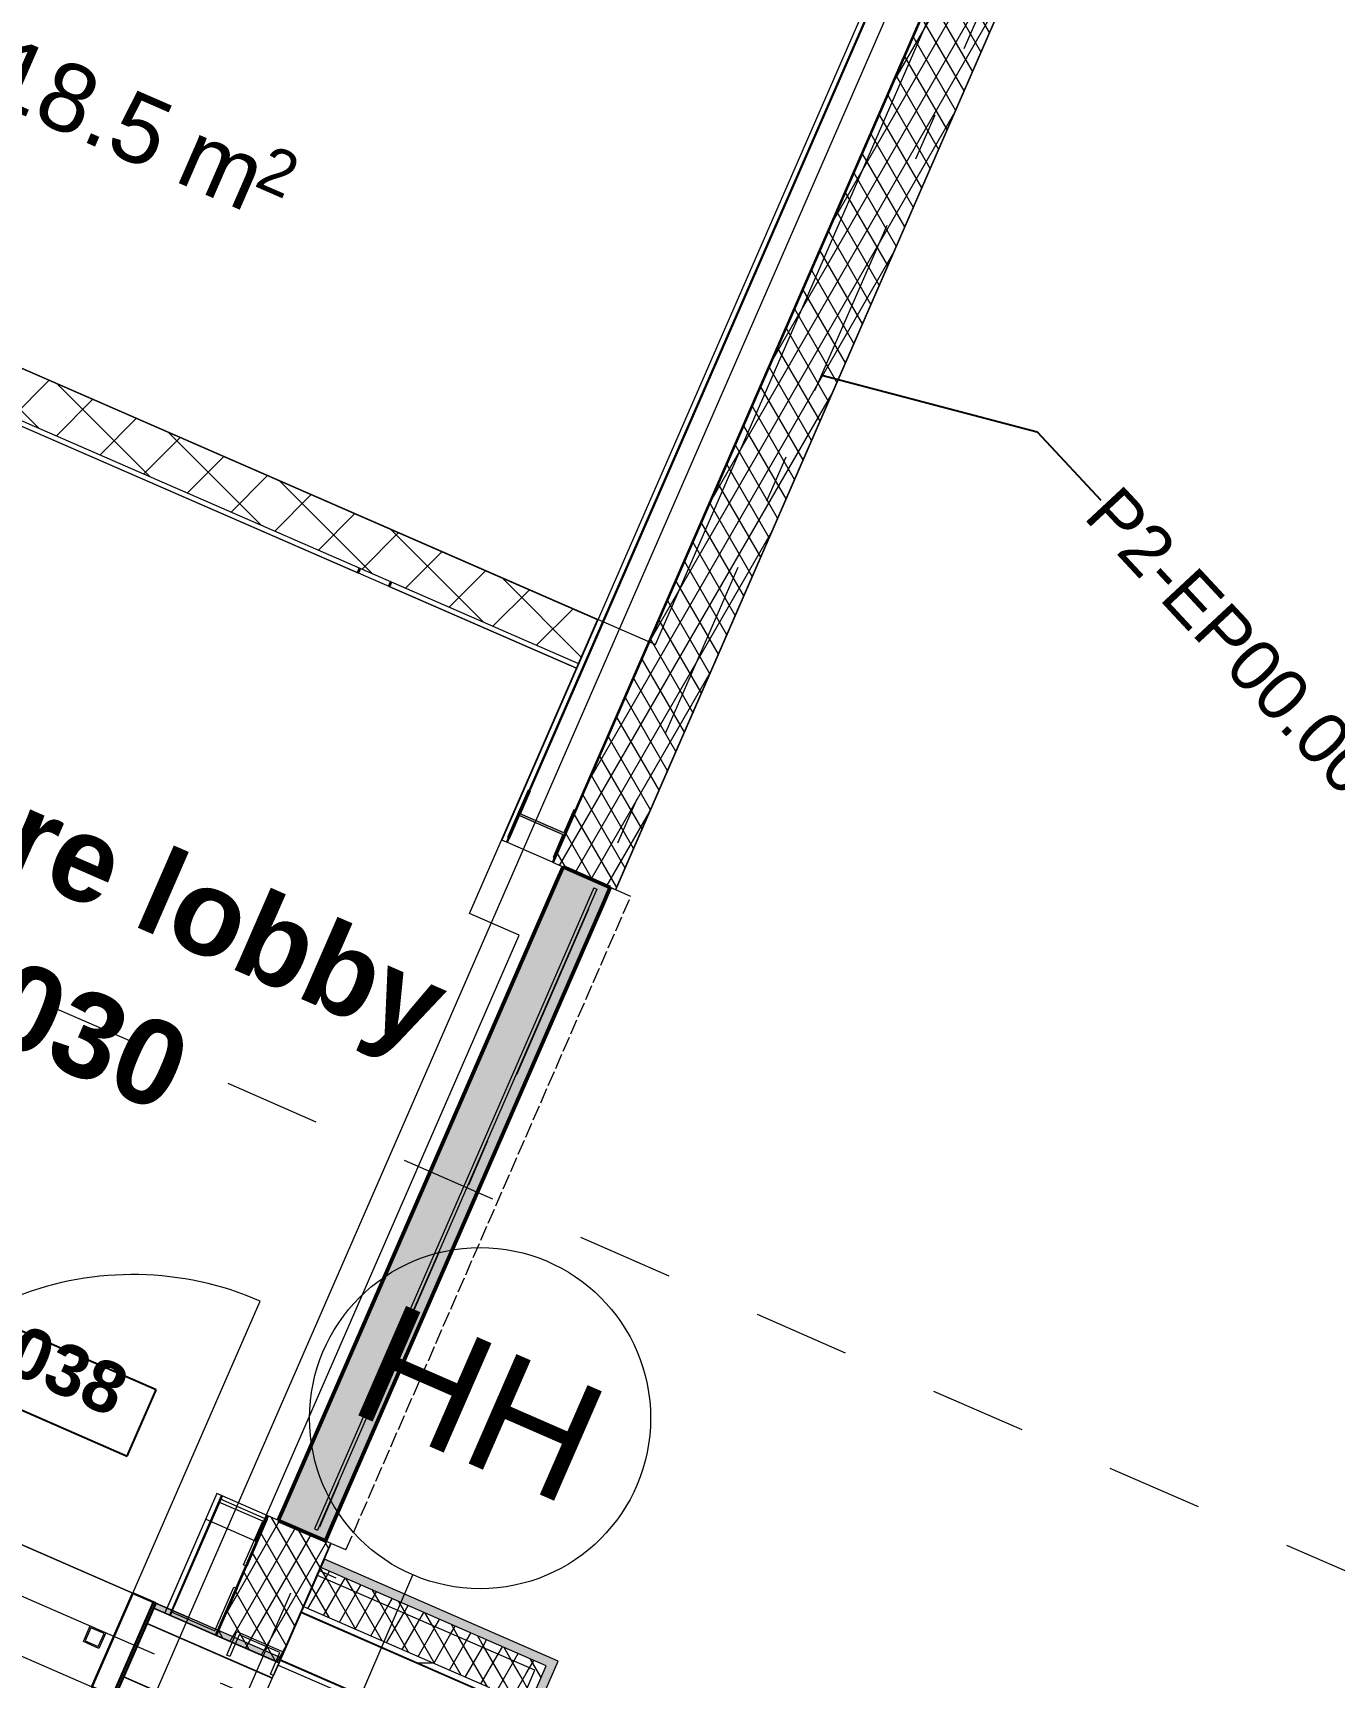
# Model space of a CAD drawing. Header units: millimetres. Extents: x -50172 to 90294, y -80883 to 25069.
# Drawn here: x -1985 to 1831, y -54642 to -49822 of the extents above; entities that cross this region are included whole.
import ezdxf
from ezdxf.enums import TextEntityAlignment as Align

# ---------------------------------------------------------------- set-up
doc = ezdxf.new("R2010")
doc.units = ezdxf.units.MM
doc.header["$MEASUREMENT"] = 0
for name, pattern in [('Dashed', [564.444447, 282.222223, -282.222223]), ('Dot & Dashed', [670.277762, 352.777767, -176.388884, 0, -141.111112]), ('Double Dashed', [1093.611073, 529.166651, -211.666656, 141.111112, -211.666656]), ('Hidden Line', [55, 45, -10])]:
    doc.linetypes.add(name, pattern=pattern)
for name, color, linetype, lineweight in [('0_Pen_No__172', 1, 'Continuous', 13), ('A-25-M_Curtain_Wall_Pen_No__90', 8, 'Continuous', 20), ('A-25-M_Wall_Ext_Pen_No__1', 7, 'Continuous', 13), ('A-25-M_Wall_Int_Pen_No__1', 7, 'Continuous', 13), ('A-25-M_Wall_Int_Pen_No__155', 5, 'Continuous', 35), ('A-95-MC_Marker_Section_P2.Marker_Pen_No__1', 7, 'Continuous', 13), ('A-95-P_Drawing_Pen_No__1', 7, 'Continuous', 13), ('COLUMN.IFC Import_Pen_No__2', 8, 'Continuous', 15), ('New_A-20-M_Floor_Slab_Pen_No__89', 8, 'Continuous', 20), ('New_A-25-M_Curtain_Wall_Pen_No__1', 7, 'Continuous', 13), ('New_A-25-M_Curtain_Wall_Pen_No__85', 8, 'Continuous', 20), ('New_A-25-M_Wall_Ext_Pen_No__1', 7, 'Continuous', 13), ('New_A-25-M_Wall_Int_Pen_No__1', 7, 'Continuous', 13), ('New_ArchiCAD Door Markers_Pen_No__1', 7, 'Continuous', 13), ('New_ArchiCAD Door Markers_Pen_No__5', 7, 'Continuous', 25), ('New_ArchiCAD Doors_Pen_No__1', 7, 'Continuous', 13), ('New_ArchiCAD Zone Stamps_Pen_No__9', 7, 'Continuous', 13)]:
    doc.layers.add(name, color=color, linetype=linetype, lineweight=lineweight)
for name, color, linetype in [('A-25-M_Curtain_Wall', 7, 'Continuous'), ('A-25-M_Wall_Ext', 7, 'Continuous'), ('A-25-M_Wall_Int', 7, 'Continuous'), ('A-95-MC_Marker_Section_P2.Marker', 7, 'Continuous'), ('COLUMN.IFC Import', 7, 'Continuous'), ('New_A-05-M_Gross_Int_Circulation', 7, 'Continuous'), ('New_A-15-MG_Structural_Grid_Phase_2', 7, 'Continuous'), ('New_A-20-M_Floor_Slab', 7, 'Continuous'), ('New_A-25-M_Curtain_Wall', 7, 'Continuous'), ('New_A-25-M_Wall_Ext', 7, 'Continuous'), ('New_A-25-M_Wall_Int', 7, 'Continuous'), ('New_A-35-M_FFE-Zone', 7, 'Continuous'), ('New_ArchiCAD Door Markers', 7, 'Continuous'), ('New_ArchiCAD Doors', 7, 'Continuous')]:
    doc.layers.add(name, color=color, linetype=linetype)
for name, color, linetype, lineweight, true_color in [('A-25-M_Curtain_Wall_Pen_No__69', 7, 'Continuous', 20, 0x606060), ('A-25-M_Wall_Ext_Pen_No__107', 7, 'Continuous', 15, 0xa6a6a6), ('A-25-M_Wall_Ext_Pen_No__27', 7, 'Continuous', 50, 0x2a2a2a), ('A-25-M_Wall_Int_Pen_No__107', 7, 'Continuous', 15, 0xa6a6a6), ('New_A-05-M_Gross_Int_Circulation_Pen_No__74', 7, 'Continuous', 20, 0x606060), ('New_A-15-MG_Structural_Grid_Phase_2_Pen_No__222', 7, 'Continuous', 13, 0x65af33), ('New_A-25-M_Curtain_Wall_Pen_No__144', 7, 'Continuous', 0, 0xc8c8c8), ('New_A-25-M_Curtain_Wall_Pen_No__165', 7, 'Continuous', 0, 0x006060), ('New_A-25-M_Curtain_Wall_Pen_No__27', 7, 'Continuous', 50, 0x2a2a2a), ('New_A-25-M_Curtain_Wall_Pen_No__46', 7, 'Continuous', 35, 0x444444), ('New_A-25-M_Wall_Ext_Pen_No__107', 7, 'Continuous', 15, 0xa6a6a6), ('New_A-25-M_Wall_Int_Pen_No__107', 7, 'Continuous', 15, 0xa6a6a6), ('New_A-25-M_Wall_Int_Pen_No__81', 7, 'Continuous', 20, 0x6a6a6a), ('New_A-35-M_FFE-Zone_Pen_No__74', 7, 'Continuous', 20, 0x606060), ('New_ArchiCAD Doors_Pen_No__43', 7, 'Continuous', 30, 0x444444), ('New_ArchiCAD Doors_Pen_No__63', 7, 'Continuous', 20, 0x606060)]:
    doc.layers.add(name, color=color, linetype=linetype, lineweight=lineweight, true_color=true_color)
doc.styles.add('GENERATED_STYLE_1', font='')
doc.styles.add('GENERATED_STYLE_2', font='')
doc.styles.add('GENERATED_STYLE_3', font='')
doc.styles.add('GENERATED_STYLE_4', font='')
doc.styles.get('GENERATED_STYLE_1').set_extended_font_data('Arial', bold=True)
doc.styles.get('GENERATED_STYLE_2').set_extended_font_data('Swis721 BT', bold=True)
doc.styles.get('GENERATED_STYLE_3').set_extended_font_data('Arial')
doc.styles.get('GENERATED_STYLE_4').set_extended_font_data('Swis721 BT')
doc.dimstyles.new('GENERATED_STYLE__3', dxfattribs={"dimtxt": 0.18, "dimasz": 273.6, "dimexe": 0.18, "dimexo": 0.0625, "dimgap": 0.09, "dimtad": 0, "dimtih": 1, "dimtoh": 1, "dimdec": 4, "dimzin": 0, "dimdsep": 46, "dimcen": 0.09, "dimadec": 0, "dimazin": 0, "dimtfac": 1, "dimtdec": 4, "dimtmove": 0, "dimatfit": 3, "dimldrblk": 'ARROWHEAD_5', "dimfxl": 1, "dimtolj": 1, "dimtzin": 0, "dimarcsym": 0})
pattern_1 = [(60, (0, 0), (-43.30127, 25), []), (120, (0, 0), (43.30127, 25), [])]
pattern_2 = [(45, (0, 0), (-91.92388, 91.92388), []), (135, (0, 0), (91.92388, 91.92388), [])]
pattern_3 = [(66.4404, (0, 0), (-158.76755, 69.2305), [0, -100]), (66.4404, (-59.4, 80.45), (-158.76755, 69.2305), [0, -100])]
pattern_4 = [(336.4404, (0, 0), (69.2305, 158.76755), [0, -100]), (336.4404, (80.45, 59.4), (69.2305, 158.76755), [0, -100])]
pattern_5 = [(0, (0, 0), (0, 200), [])]

# ---------------------------------------------------------------- blocks, each defined once
blk = doc.blocks.new('Lecture 1 First_INB 114R_2_1', base_point=(-22395.8, -55564.1))
at = {"layer": 'New_A-35-M_FFE-Zone_Pen_No__74', "linetype": 'Continuous'}
blk.add_line((-1721.4, -54710.4), (-19692.8, -46873.9), dxfattribs=at)
at = {"layer": 'New_ArchiCAD Zone Stamps_Pen_No__9'}
for tag, height, style, p in [('ROOM_NAME', 250, 'GENERATED_STYLE_1', (-23019.3, -54095.7)), ('zoneNameLine2', 250, 'GENERATED_STYLE_1', (-23207.8, -54527.8)), ('ROOM_NUMBER', 200, 'GENERATED_STYLE_3', (-23396.2, -54948.5)), ('measuredAreaCode', 200, 'GENERATED_STYLE_3', (-23553.2, -55308.6)), ('DUMMY_649', 200, 'GENERATED_STYLE_3', (-23245.8, -55442.7)), ('DUMMY_650', 200, 'GENERATED_STYLE_3', (-22616.7, -55717)), ('DUMMY_651', 133.3, 'GENERATED_STYLE_3', (-22337.4, -55823.6))]:
    blk.add_attdef(tag, text='', height=height, rotation=336.4404, dxfattribs=dict(at, style=style)).set_placement(p, align=Align.TOP_LEFT)
blk = doc.blocks.new('Slab_39_1', base_point=(-38219.5, -69632.2))
at = {"layer": 'New_A-20-M_Floor_Slab_Pen_No__89', "linetype": 'Continuous', "flags": 128}
blk.add_lwpolyline([(-2373.1, -55954.8), (-1464, -56351.2, 0.000738), (-1427.1, -56276.6, 0.011913), (-872.1, -55080.7), (-1648.1, -54742.3), (-1528.2, -54467.3), (-3238, -53721.8)], format="xyb", dxfattribs=at)
blk = doc.blocks.new('lecture lobby _INB_28_1', base_point=(-2175.5, -53151.5))
at = {"layer": 'New_A-05-M_Gross_Int_Circulation_Pen_No__74', "linetype": 'Continuous'}
for p, q in [((-390.9, -51684.6), (-4623.7, -49838.9)), ((-704.6, -52403.9), (-390.9, -51684.6)), ((-559.1, -52467.4), (-704.6, -52403.9)), ((-1333.1, -54242.5), (-559.1, -52467.4)), ((-5824.9, -52593.7), (-1591.5, -54439.7)), ((-1591.5, -54439.7), (-1477.9, -54179.4)), ((-1477.9, -54179.4), (-1333.1, -54242.5))]:
    blk.add_line(p, q, dxfattribs=at)
at = {"layer": 'New_ArchiCAD Zone Stamps_Pen_No__9'}
for tag, height, style, p in [('ROOM_NAME', 250, 'GENERATED_STYLE_1', (-2737.9, -51709.9)), ('zoneNameLine2', 250, 'GENERATED_STYLE_1', (-2926.3, -52142)), ('ROOM_NUMBER', 200, 'GENERATED_STYLE_3', (-3114.7, -52562.7)), ('measuredAreaCode', 200, 'GENERATED_STYLE_3', (-3271.8, -52922.8)), ('DUMMY_649', 200, 'GENERATED_STYLE_3', (-2964.4, -53056.9)), ('DUMMY_650', 200, 'GENERATED_STYLE_3', (-2475, -53270.2)), ('DUMMY_651', 133.3, 'GENERATED_STYLE_3', (-2195.7, -53376.8))]:
    blk.add_attdef(tag, text='', height=height, rotation=336.4404, dxfattribs=dict(at, style=style)).set_placement(p, align=Align.TOP_LEFT)
blk = doc.blocks.new('General Store 04_INB_30_1', base_point=(-1039, -50020.6))
at = {"layer": 'New_A-35-M_FFE-Zone_Pen_No__74', "linetype": 'Continuous'}
for p, q in [((-158.7, -51615.1), (1038.8, -48868.8)), ((-5814.5, -49148.9), (-158.7, -51615.1))]:
    blk.add_line(p, q, dxfattribs=at)
at = {"layer": 'New_ArchiCAD Zone Stamps_Pen_No__9'}
for tag, height, style, p in [('ROOM_NAME', 250, 'GENERATED_STYLE_1', (-1828.7, -48479.8)), ('zoneNameLine2', 250, 'GENERATED_STYLE_1', (-2017.1, -48912)), ('ROOM_NUMBER', 200, 'GENERATED_STYLE_3', (-2205.6, -49332.7)), ('measuredAreaCode', 200, 'GENERATED_STYLE_3', (-2362.6, -49692.8)), ('DUMMY_649', 200, 'GENERATED_STYLE_3', (-2055.2, -49826.8)), ('DUMMY_650', 200, 'GENERATED_STYLE_3', (-1565.8, -50040.2)), ('DUMMY_651', 133.3, 'GENERATED_STYLE_3', (-1286.5, -50146.8))]:
    blk.add_attdef(tag, text='', height=height, rotation=336.4404, dxfattribs=dict(at, style=style)).set_placement(p, align=Align.TOP_LEFT)
blk = doc.blocks.new('Wall_3_1', base_point=(872.2, -48789.8))
at = {"layer": 'A-25-M_Wall_Ext_Pen_No__107', "linetype": 'Continuous'}
h = blk.add_hatch(dxfattribs=at)
h.set_pattern_fill('Concrete_Block_0001', color=256, style=0, pattern_type=2)
h.set_pattern_definition(pattern_2)
h.paths.add_polyline_path([(888.5, -48790), (872.2, -48789.8), (885.9, -48795.8)])
h = blk.add_hatch(dxfattribs=at)
h.set_pattern_fill('Concrete_Block_0001', color=256, style=0, pattern_type=2)
h.set_pattern_definition(pattern_2)
h.paths.add_polyline_path([(888.7, -48797), (891.7, -48790), (888.5, -48790), (885.9, -48795.8)])
h = blk.add_hatch(dxfattribs=at)
h.set_pattern_fill('Concrete_Block_0001', color=256, style=0, pattern_type=2)
h.set_pattern_definition(pattern_2)
h.paths.add_polyline_path([(1020.7, -48854.6), (1048.2, -48791.5), (891.7, -48790), (888.7, -48797)])
h = blk.add_hatch(dxfattribs=at)
h.set_pattern_fill('Concrete_Block_0001', color=256, style=0, pattern_type=2)
h.set_pattern_definition(pattern_2)
h.paths.add_polyline_path([(1023.4, -48855.8), (1051.4, -48791.6), (1048.2, -48791.5), (1020.7, -48854.6)])
h = blk.add_hatch(dxfattribs=at)
h.set_pattern_fill('Concrete_Block_0001', color=256, style=0, pattern_type=2)
h.set_pattern_definition(pattern_2)
h.paths.add_polyline_path([(1023.9, -48856), (1052, -48791.6), (1051.4, -48791.6), (1023.4, -48855.8)])
h = blk.add_hatch(dxfattribs=at)
h.set_pattern_fill('Concrete_Block_0001', color=256, style=0, pattern_type=2)
h.set_pattern_definition(pattern_2)
h.paths.add_polyline_path([(1230.3, -48793.3), (1052, -48791.6), (1023.9, -48856), (1206.1, -48935.5), (1262.1, -48807.1)])
h = blk.add_hatch(dxfattribs=at)
h.set_pattern_fill('Plaster_0001', color=256, style=0, pattern_type=2)
h.set_pattern_definition([(156.4404, (0, 0), (69.2305, 158.76755), [0, -100]), (156.4404, (-80.45, -59.4), (69.2305, 158.76755), [0, -100])])
h.paths.add_polyline_path([(1262.1, -48807.1), (1267.9, -48793.7), (1230.3, -48793.3)])
blk.add_hatch(color=256, dxfattribs=at).paths.add_polyline_path([(785.3, -48988.9), (779.4, -49002.7), (793.1, -49008.7), (799.1, -48994.9)])
at = {"layer": 'New_A-25-M_Wall_Ext_Pen_No__107', "linetype": 'Continuous', "lineweight": 0, "true_color": 0x535353}
for points in [[(885.9, -48795.8), (-596, -52194.4), (-593.3, -52195.6), (888.7, -48797)], [(1020.7, -48854.6), (-461.3, -52253.2), (-458.5, -52254.4), (1023.4, -48855.8)]]:
    blk.add_hatch(color=251, dxfattribs=at).paths.add_polyline_path(points)
at = {"layer": 'New_A-25-M_Wall_Ext_Pen_No__107', "linetype": 'Continuous'}
for points in [[(-275.2, -52334.3), (1268.7, -48793.7), (1267.9, -48793.7), (-275.9, -52334)], [(1023.4, -48855.8), (-458.5, -52254.4), (-458.1, -52254.6), (1023.9, -48856)]]:
    blk.add_hatch(color=256, dxfattribs=at).paths.add_polyline_path(points)
h = blk.add_hatch(dxfattribs=at)
h.set_pattern_fill('Plaster_0001', color=256, style=0, pattern_type=2)
h.set_pattern_definition(pattern_3)
h.paths.add_polyline_path([(872.2, -48789.8), (785.3, -48988.9), (799.1, -48994.9), (885.9, -48795.8)])
h = blk.add_hatch(dxfattribs=at)
h.set_pattern_fill('Batt_Insulation_0001', color=256, style=0, pattern_type=2)
h.set_pattern_definition(pattern_1)
h.paths.add_polyline_path([(1023.9, -48856), (-458.1, -52254.6), (-275.9, -52334), (1206.1, -48935.5)])
h = blk.add_hatch(dxfattribs=at)
h.set_pattern_fill('Plaster_0001', color=256, style=0, pattern_type=2)
h.set_pattern_definition(pattern_3)
h.paths.add_polyline_path([(779.4, -49002.7), (-609.8, -52188.4), (-596, -52194.4), (793.1, -49008.7)])
at = {"layer": 'A-25-M_Wall_Ext_Pen_No__1', "linetype": 'Continuous'}
for p, q in [((872.2, -48789.8), (885.9, -48795.8)), ((885.9, -48795.8), (888.7, -48797)), ((888.7, -48797), (1020.7, -48854.6)), ((1230.3, -48793.3), (1262.1, -48807.1)), ((1020.7, -48854.6), (1023.4, -48855.8)), ((1023.4, -48855.8), (1023.9, -48856)), ((1023.9, -48856), (1206.1, -48935.5))]:
    blk.add_line(p, q, dxfattribs=at)
at = {"layer": 'A-25-M_Wall_Ext_Pen_No__27', "linetype": 'Continuous'}
for p, q in [((779.4, -49002.7), (793.1, -49008.7)), ((799.1, -48994.9), (785.3, -48988.9))]:
    blk.add_line(p, q, dxfattribs=at)
at = {"layer": 'New_A-25-M_Wall_Ext_Pen_No__1', "linetype": 'Continuous'}
for p, q in [((-593.3, -52195.6), (888.7, -48797)), ((799.1, -48994.9), (885.9, -48795.8)), ((1206.1, -48935.5), (1262.1, -48807.1)), ((1262.1, -48807.1), (1267.9, -48793.7)), ((-461.3, -52253.2), (1020.7, -48854.6)), ((-458.5, -52254.4), (1023.4, -48855.8)), ((-458.1, -52254.6), (1023.9, -48856)), ((-275.9, -52334), (1206.1, -48935.5)), ((-596, -52194.4), (793.1, -49008.7)), ((793.1, -49008.7), (799.1, -48994.9))]:
    blk.add_line(p, q, dxfattribs=at)
at = {"layer": 'New_A-25-M_Wall_Ext_Pen_No__1', "linetype": 'Continuous', "flags": 128}
for points in [[(-275.2, -52334.3), (1268.7, -48793.7)], [(872.2, -48789.8), (785.3, -48988.9)], [(779.4, -49002.7), (-609.8, -52188.4)], [(-596, -52194.4), (-609.8, -52188.4)], [(-593.3, -52195.6), (-596, -52194.4)], [(-461.3, -52253.2), (-593.3, -52195.6)], [(-458.5, -52254.4), (-461.3, -52253.2)], [(-458.1, -52254.6), (-458.5, -52254.4)], [(-275.9, -52334), (-458.1, -52254.6)], [(-275.2, -52334.3), (-275.9, -52334)]]:
    blk.add_lwpolyline(points, dxfattribs=at)
blk = doc.blocks.new('Slab_60_1', base_point=(-21326.2, -27554.7))
at = {"layer": 'New_A-20-M_Floor_Slab_Pen_No__89', "linetype": 'Continuous', "flags": 128}
blk.add_lwpolyline([(-17127.6, -17925.9), (-21326.2, -27554.7), (-13394.5, -31013.3), (-16771.3, -38757.4), (-18248.2, -38112.8), (-20299.6, -42813.1), (-15135.1, -45065.8), (-14840.6, -44390.4), (-9718.4, -46623.9), (-10481, -48372.9), (-10760.8, -49014.5), (-11283.6, -50213.5), (-1528.2, -54467.3), (942, -48802.4), (12486.7, -53836.5)], dxfattribs=at)
blk = doc.blocks.new('Curtain Wall_21_1')
at = {"layer": 'New_A-25-M_Curtain_Wall_Pen_No__144', "linetype": 'Continuous'}
for points in [[(-430.1, -52266.8), (-450.1, -52312.6), (-311.7, -52373), (-291.7, -52327.1)], [(-311.7, -52373), (-450.1, -52312.6), (-1245.5, -54136.7), (-1107.1, -54197.1)], [(-1245.5, -54136.7), (-1265.5, -54182.6), (-1127.1, -54242.9), (-1107.1, -54197.1)]]:
    blk.add_hatch(color=256, dxfattribs=at).paths.add_polyline_path(points)
at = {"layer": 'New_A-25-M_Curtain_Wall_Pen_No__165', "linetype": 'Continuous', "lineweight": 0, "true_color": 0x001818}
blk.add_hatch(color=168, dxfattribs=at).paths.add_polyline_path([(-1159.4, -54207), (-1150.3, -54211), (-330.9, -52331.9), (-340, -52327.9)])
at = {"layer": 'New_A-25-M_Curtain_Wall_Pen_No__1', "linetype": 'Continuous'}
for p, q in [((-340, -52327.9), (-1159.4, -54207)), ((-330.9, -52331.9), (-1150.3, -54211)), ((-340, -52327.9), (-330.9, -52331.9)), ((-1159.4, -54207), (-1150.3, -54211))]:
    blk.add_line(p, q, dxfattribs=at)
at = {"layer": 'New_A-25-M_Curtain_Wall_Pen_No__27', "linetype": 'Continuous'}
for p, q in [((-430.1, -52266.8), (-450.1, -52312.6)), ((-430.1, -52266.8), (-291.7, -52327.1)), ((-450.1, -52312.6), (-1245.5, -54136.7)), ((-291.7, -52327.1), (-311.7, -52373)), ((-311.7, -52373), (-1107.1, -54197.1)), ((-1245.5, -54136.7), (-1265.5, -54182.6)), ((-1265.5, -54182.6), (-1127.1, -54242.9)), ((-1107.1, -54197.1), (-1127.1, -54242.9))]:
    blk.add_line(p, q, dxfattribs=at)
blk = doc.blocks.new('Double Door Asymmetric 19_5')
at = {"layer": 'New_ArchiCAD Doors_Pen_No__1', "linetype": 'Continuous'}
for p, q in [((-755, 0), (-755, -15)), ((755, 0), (755, -15)), ((-755, -15), (-755, -16)), ((-755, -16), (-755, -64)), ((755, -15), (755, -16)), ((755, -16), (755, -64)), ((-755, -64), (-755, -65)), ((-755, -65), (-755, -235)), ((755, -64), (755, -65)), ((755, -65), (755, -235)), ((-755, -235), (-755, -236)), ((-755, -236), (-755, -284)), ((755, -235), (755, -236)), ((755, -236), (755, -284)), ((-755, -284), (-755, -285)), ((-755, -285), (-755, -300)), ((755, -284), (755, -285)), ((755, -285), (755, -300))]:
    blk.add_line(p, q, dxfattribs=at)
at = {"layer": 'New_ArchiCAD Doors_Pen_No__43', "linetype": 'Continuous'}
for p, q in [((-748, 0), (-755, 0)), ((-755, 0), (-755, -300)), ((-682, 0), (-748, 0)), ((-748, 0), (-748, -300)), ((-682, -300), (-682, 0)), ((748, 0), (682, 0)), ((682, 0), (682, -300)), ((748, 0), (755, 0)), ((748, -300), (748, 0)), ((755, 0), (755, -300)), ((-748, -300), (-755, -300)), ((-748, -300), (-682, -300)), ((682, -300), (748, -300)), ((748, -300), (755, -300))]:
    blk.add_line(p, q, dxfattribs=at)
at = {"layer": 'New_ArchiCAD Doors_Pen_No__63', "linetype": 'Continuous'}
for p, q in [((682, 0), (682, 934)), ((-682, 0), (-682, 430))]:
    blk.add_line(p, q, dxfattribs=at)
for centre, radius, start, end in [((682, 0), 934, 90, 180), ((-682, 0), 430, 0, 90)]:
    blk.add_arc(centre, radius, start, end, dxfattribs=at)
blk = doc.blocks.new('Door Stamp 17_27')
at = {"layer": 'New_ArchiCAD Door Markers_Pen_No__5', "linetype": 'Continuous'}
for p, q in [((470.6, -661.8), (-506.5, -661.8)), ((-506.5, -661.8), (-506.5, -873.5)), ((470.6, -661.8), (-506.5, -661.8)), ((470.6, -873.5), (470.6, -661.8)), ((-506.5, -873.5), (470.6, -873.5))]:
    blk.add_line(p, q, dxfattribs=at)
at = {"layer": 'New_ArchiCAD Door Markers_Pen_No__1', "style": 'GENERATED_STYLE_2'}
blk.add_attdef('AC_WIDO_ID', text='', height=150, rotation=180, dxfattribs=at).set_placement((411.8, -617.2), align=Align.BOTTOM_LEFT)
blk = doc.blocks.new('Wall_73_1', base_point=(-1376.8, -54860.6))
at = {"layer": 'New_A-25-M_Wall_Int_Pen_No__107', "linetype": 'Continuous'}
blk.add_hatch(color=256, dxfattribs=at).paths.add_polyline_path([(-1630.7, -54439), (-1262.9, -54599.4), (-1256.9, -54585.6), (-1624.7, -54425.2)])
at = {"layer": 'New_A-25-M_Wall_Int_Pen_No__81', "linetype": 'Continuous', "lineweight": 0, "true_color": 0x353535}
for points in [[(-1631.1, -54439.9), (-1263.3, -54600.3), (-1262.9, -54599.4), (-1630.7, -54439)], [(-1650.7, -54484.8), (-1282.9, -54645.2), (-1282.5, -54644.3), (-1650.3, -54483.9)], [(-1719.1, -54641.6), (-1351.2, -54802), (-1350.8, -54801), (-1718.7, -54640.6)]]:
    blk.add_hatch(color=250, dxfattribs=at).paths.add_polyline_path(points)
at = {"layer": 'New_A-25-M_Wall_Int_Pen_No__1', "linetype": 'Continuous'}
for p, q in [((-1631.1, -54439.9), (-1650.3, -54483.9)), ((-1630.7, -54439), (-1631.1, -54439.9)), ((-1631.1, -54439.9), (-1263.3, -54600.3)), ((-1624.7, -54425.2), (-1630.7, -54439)), ((-1630.7, -54439), (-1262.9, -54599.4)), ((-1650.7, -54484.8), (-1718.7, -54640.6)), ((-1650.3, -54483.9), (-1650.7, -54484.8)), ((-1650.7, -54484.8), (-1282.9, -54645.2)), ((-1650.3, -54483.9), (-1282.5, -54644.3)), ((-1719.1, -54641.6), (-1738.2, -54685.6)), ((-1718.7, -54640.6), (-1719.1, -54641.6)), ((-1719.1, -54641.6), (-1351.2, -54802)), ((-1718.7, -54640.6), (-1350.8, -54801))]:
    blk.add_line(p, q, dxfattribs=at)
at = {"layer": 'New_A-25-M_Wall_Int_Pen_No__1', "linetype": 'Continuous', "flags": 128}
for points in [[(-1256.9, -54585.6), (-1624.7, -54425.2)], [(-1376.8, -54860.6), (-1256.9, -54585.6)]]:
    blk.add_lwpolyline(points, dxfattribs=at)
at = {"layer": 'New_ArchiCAD Door Markers'}
ref = blk.add_blockref('Door Stamp 17_27', (-2436.7, -54398.4), dxfattribs=dict(at, rotation=156.4403367695225))
ref.add_attrib('AC_WIDO_ID', 'ID01.038', dxfattribs={"layer": 'New_ArchiCAD Door Markers_Pen_No__1', "color": 7, "height": 150, "rotation": 336.4403, "style": 'GENERATED_STYLE_2'}).set_placement((-2549.6, -53582.7), align=Align.BOTTOM_LEFT)
at = {"layer": 'New_ArchiCAD Doors', "color": 251, "linetype": 'Continuous', "lineweight": 20, "true_color": 0x606060, "zscale": 1000, "rotation": 336.4403367695225}
blk.add_blockref('Double Door Asymmetric 19_5', (-2316.8, -54123.4), dxfattribs=at)
blk = doc.blocks.new('Wall_100_1', base_point=(-329, -51542.5))
at = {"layer": 'New_A-25-M_Wall_Int_Pen_No__107', "linetype": 'Continuous'}
h = blk.add_hatch(dxfattribs=at)
h.set_pattern_fill('Concrete_Block_0001', color=256, style=0, pattern_type=2)
h.set_pattern_definition(pattern_2)
h.paths.add_polyline_path([(-2580.2, -50713.5), (-384.9, -51670.8), (-329, -51542.5), (-2524.3, -50585.2)])
h = blk.add_hatch(dxfattribs=at)
h.set_pattern_fill('Plaster_0001', color=256, style=0, pattern_type=2)
h.set_pattern_definition(pattern_4)
h.paths.add_polyline_path([(-2580.2, -50713.5), (-2586.2, -50727.3), (-1031.9, -51405.1), (-1025.9, -51391.3)])
h = blk.add_hatch(dxfattribs=at)
h.set_pattern_fill('Plaster_0001', color=256, style=0, pattern_type=2)
h.set_pattern_definition(pattern_4)
h.paths.add_polyline_path([(-940.2, -51445), (-390.9, -51684.6), (-384.9, -51670.8), (-934.2, -51431.3)])
at = {"layer": 'A-25-M_Wall_Int_Pen_No__155', "linetype": 'Continuous'}
for p, q in [((-1025.9, -51391.3), (-1031.9, -51405.1)), ((-940.2, -51445), (-934.2, -51431.3))]:
    blk.add_line(p, q, dxfattribs=at)
at = {"layer": 'New_A-25-M_Wall_Int_Pen_No__1', "linetype": 'Continuous'}
blk.add_line((-2580.2, -50713.5), (-384.9, -51670.8), dxfattribs=at)
at = {"layer": 'New_A-25-M_Wall_Int_Pen_No__1', "linetype": 'Continuous', "flags": 128}
for points in [[(-329, -51542.5), (-2524.3, -50585.2)], [(-2586.2, -50727.3), (-1031.9, -51405.1)], [(-940.2, -51445), (-390.9, -51684.6)], [(-384.9, -51670.8), (-329, -51542.5)], [(-390.9, -51684.6), (-384.9, -51670.8)]]:
    blk.add_lwpolyline(points, dxfattribs=at)
blk = doc.blocks.new('Wall_350_1', base_point=(-444.3, -54595.2))
at = {"layer": 'A-25-M_Wall_Ext_Pen_No__107', "linetype": 'Continuous'}
h = blk.add_hatch(dxfattribs=at)
h.set_pattern_fill('Batt_Insulation_0001', color=256, style=0, pattern_type=2)
h.set_pattern_definition(pattern_1)
h.paths.add_polyline_path([(-650.2, -54999.7), (-479.9, -54609.1), (-512.8, -54622.1), (-673.1, -54989.8)])
blk.add_hatch(color=256, dxfattribs=at).paths.add_polyline_path([(-625.4, -55010.5), (-444.3, -54595.2), (-479.9, -54609.1), (-650.2, -54999.7)])
h = blk.add_hatch(dxfattribs=at)
h.set_pattern_fill('Batt_Insulation_0001', color=256, style=0, pattern_type=2)
h.set_pattern_definition(pattern_1)
h.paths.add_polyline_path([(-673.1, -54989.8), (-512.8, -54622.1), (-644.4, -54673.8), (-764.9, -54950.1)])
at = {"layer": 'A-25-M_Wall_Ext_Pen_No__107', "linetype": 'Continuous', "lineweight": 0, "true_color": 0x535353}
for points in [[(-781.4, -54943), (-668.1, -54683.1), (-670.7, -54684.1), (-783.3, -54942.2)], [(-920.9, -54882.6), (-868.2, -54761.6), (-870.8, -54762.7), (-922.8, -54881.8)]]:
    blk.add_hatch(color=251, dxfattribs=at).paths.add_polyline_path(points)
at = {"layer": 'A-25-M_Wall_Ext_Pen_No__107', "linetype": 'Continuous'}
h = blk.add_hatch(dxfattribs=at)
h.set_pattern_fill('Plywood_0001', color=256, style=0, pattern_type=2)
h.set_pattern_definition(pattern_5)
h.paths.add_polyline_path([(-764.9, -54950.1), (-644.4, -54673.8), (-668.1, -54683.1), (-781.4, -54943)])
h = blk.add_hatch(dxfattribs=at)
h.set_pattern_fill('Plaster_0001', color=256, style=0, pattern_type=2)
h.set_pattern_definition([(66.4404, (0, 0), (-158.76755, 69.2305), [0, -100]), (66.4404, (-59.4, 80.45), (-158.76755, 69.2305), [0, -100])])
h.paths.add_polyline_path([(-922.8, -54881.8), (-870.8, -54762.7), (-890.6, -54770.4), (-936.5, -54875.8)])
at = {"layer": 'A-25-M_Wall_Ext_Pen_No__1', "linetype": 'Continuous'}
for p, q in [((-650.2, -54999.7), (-479.9, -54609.1)), ((-673.1, -54989.8), (-512.8, -54622.1)), ((-783.3, -54942.2), (-670.7, -54684.1)), ((-781.4, -54943), (-668.1, -54683.1)), ((-764.9, -54950.1), (-644.4, -54673.8)), ((-922.8, -54881.8), (-870.8, -54762.7)), ((-920.9, -54882.6), (-868.2, -54761.6))]:
    blk.add_line(p, q, dxfattribs=at)
at = {"layer": 'A-25-M_Wall_Ext_Pen_No__1', "linetype": 'Continuous', "flags": 128}
for points in [[(-625.4, -55010.5), (-444.3, -54595.2)], [(-890.6, -54770.4), (-936.5, -54875.8)]]:
    blk.add_lwpolyline(points, dxfattribs=at)
blk = doc.blocks.new('Wall_354_1', base_point=(-444.3, -54595.2))
at = {"layer": 'A-25-M_Wall_Ext_Pen_No__107', "linetype": 'Continuous'}
h = blk.add_hatch(dxfattribs=at)
h.set_pattern_fill('Batt_Insulation_0001', color=256, style=0, pattern_type=2)
h.set_pattern_definition(pattern_1)
h.paths.add_polyline_path([(-479.9, -54609.1), (-1140.4, -54321.1), (-1150.4, -54344), (-512.8, -54622.1)])
blk.add_hatch(color=256, dxfattribs=at).paths.add_polyline_path([(-444.3, -54595.2), (-1129.7, -54296.3), (-1140.4, -54321.1), (-479.9, -54609.1)])
h = blk.add_hatch(dxfattribs=at)
h.set_pattern_fill('Batt_Insulation_0001', color=256, style=0, pattern_type=2)
h.set_pattern_definition(pattern_1)
h.paths.add_polyline_path([(-512.8, -54622.1), (-1150.4, -54344), (-1190.4, -54435.7), (-644.4, -54673.8)])
at = {"layer": 'A-25-M_Wall_Ext_Pen_No__107', "linetype": 'Continuous', "lineweight": 0, "true_color": 0x535353}
for points in [[(-668.1, -54683.1), (-1197.6, -54452.2), (-1198.4, -54454), (-670.7, -54684.1)], [(-868.2, -54761.6), (-1258.4, -54591.5), (-1259.2, -54593.3), (-870.8, -54762.7)]]:
    blk.add_hatch(color=251, dxfattribs=at).paths.add_polyline_path(points)
at = {"layer": 'A-25-M_Wall_Ext_Pen_No__107', "linetype": 'Continuous'}
h = blk.add_hatch(dxfattribs=at)
h.set_pattern_fill('Plywood_0001', color=256, style=0, pattern_type=2)
h.set_pattern_definition(pattern_5)
h.paths.add_polyline_path([(-644.4, -54673.8), (-1190.4, -54435.7), (-1197.6, -54452.2), (-668.1, -54683.1)])
h = blk.add_hatch(dxfattribs=at)
h.set_pattern_fill('Plaster_0001', color=256, style=0, pattern_type=2)
h.set_pattern_definition([(156.4404, (0, 0), (69.2305, 158.76755), [0, -100]), (156.4404, (-80.45, -59.4), (69.2305, 158.76755), [0, -100])])
h.paths.add_polyline_path([(-870.8, -54762.7), (-1259.2, -54593.3), (-1265.2, -54607.1), (-890.6, -54770.4)])
at = {"layer": 'A-25-M_Wall_Ext_Pen_No__1', "linetype": 'Continuous'}
for p, q in [((-479.9, -54609.1), (-1140.4, -54321.1)), ((-512.8, -54622.1), (-1150.4, -54344)), ((-670.7, -54684.1), (-1198.4, -54454)), ((-668.1, -54683.1), (-1197.6, -54452.2)), ((-644.4, -54673.8), (-1190.4, -54435.7)), ((-870.8, -54762.7), (-1259.2, -54593.3)), ((-868.2, -54761.6), (-1258.4, -54591.5))]:
    blk.add_line(p, q, dxfattribs=at)
at = {"layer": 'A-25-M_Wall_Ext_Pen_No__1', "linetype": 'Continuous', "flags": 128}
for points in [[(-1129.7, -54296.3), (-1265.2, -54607.1)], [(-444.3, -54595.2), (-1129.7, -54296.3)], [(-1265.2, -54607.1), (-890.6, -54770.4)]]:
    blk.add_lwpolyline(points, dxfattribs=at)
blk = doc.blocks.new('Wall_355_1', base_point=(-1110.6, -54250.1))
at = {"layer": 'A-25-M_Wall_Int_Pen_No__107', "linetype": 'Continuous'}
h = blk.add_hatch(dxfattribs=at)
h.set_pattern_fill('Plaster_0001', color=256, style=0, pattern_type=2)
h.set_pattern_definition([(66.4404, (0, 0), (-158.76755, 69.2305), [0, -100]), (66.4404, (-59.4, 80.45), (-158.76755, 69.2305), [0, -100])])
h.paths.add_polyline_path([(-1583.7, -54459.5), (-1431.4, -54110.2), (-1445.2, -54104.2), (-1597.5, -54453.5)])
at = {"layer": 'A-25-M_Wall_Int_Pen_No__107', "linetype": 'Continuous', "lineweight": 0, "true_color": 0x535353}
for points in [[(-1581, -54460.7), (-1428.7, -54111.4), (-1431.4, -54110.2), (-1583.7, -54459.5)], [(-1446.2, -54519.4), (-1293.9, -54170.2), (-1296.7, -54169), (-1449, -54518.2)]]:
    blk.add_hatch(color=251, dxfattribs=at).paths.add_polyline_path(points)
at = {"layer": 'A-25-M_Wall_Int_Pen_No__107', "linetype": 'Continuous'}
for points in [[(-1445.8, -54519.6), (-1293.5, -54170.4), (-1293.9, -54170.2), (-1446.2, -54519.4)], [(-1262.9, -54599.4), (-1110.6, -54250.1), (-1111.2, -54249.8), (-1263.5, -54599.1)]]:
    blk.add_hatch(color=256, dxfattribs=at).paths.add_polyline_path(points)
h = blk.add_hatch(dxfattribs=at)
h.set_pattern_fill('Batt_Insulation_0001', color=256, style=0, pattern_type=2)
h.set_pattern_definition(pattern_1)
h.paths.add_polyline_path([(-1263.5, -54599.1), (-1111.2, -54249.8), (-1293.5, -54170.4), (-1445.8, -54519.6)])
at = {"layer": 'A-25-M_Wall_Int_Pen_No__1', "linetype": 'Continuous'}
for p, q in [((-1583.7, -54459.5), (-1431.4, -54110.2)), ((-1581, -54460.7), (-1428.7, -54111.4)), ((-1449, -54518.2), (-1296.7, -54169)), ((-1446.2, -54519.4), (-1293.9, -54170.2)), ((-1445.8, -54519.6), (-1293.5, -54170.4)), ((-1263.5, -54599.1), (-1111.2, -54249.8))]:
    blk.add_line(p, q, dxfattribs=at)
at = {"layer": 'A-25-M_Wall_Int_Pen_No__1', "linetype": 'Continuous', "flags": 128}
for points in [[(-1445.2, -54104.2), (-1597.5, -54453.5)], [(-1110.6, -54250.1), (-1445.2, -54104.2)], [(-1262.9, -54599.4), (-1110.6, -54250.1)], [(-1597.5, -54453.5), (-1262.9, -54599.4)]]:
    blk.add_lwpolyline(points, dxfattribs=at)
blk = doc.blocks.new('Standard grid marker_26')
at = {"layer": 'New_A-15-MG_Structural_Grid_Phase_2_Pen_No__222', "linetype": 'Double Dashed'}
for p in [(-310.5, 27975.8), (-826.2, 27970.1)]:
    blk.add_line(p, (-826.2, 27970.1), dxfattribs=at)
at = {"layer": 'New_A-15-MG_Structural_Grid_Phase_2_Pen_No__222', "linetype": 'Continuous'}
blk.add_circle((-1326.2, 27964.6), 500, dxfattribs=at)
at = {"layer": 'New_A-15-MG_Structural_Grid_Phase_2_Pen_No__222', "linetype": 'Double Dashed'}
blk.add_point((-826.2, 27970.1), dxfattribs=at)
at = {"layer": 'New_A-15-MG_Structural_Grid_Phase_2_Pen_No__222', "style": 'GENERATED_STYLE_4'}
blk.add_attdef('AC_MarkerText_1', text='', height=350, rotation=90.3066, dxfattribs=at).set_placement((-1326.2, 28008), align=Align.MIDDLE_CENTER)
blk = doc.blocks.new('Column 103')
at = {"layer": 'COLUMN.IFC Import_Pen_No__2', "linetype": 'Continuous'}
for p, q in [((65, -65), (65, 75)), ((65, 75), (75, 75)), ((75, 75), (75, -75)), ((-75, -75), (-75, -65)), ((-75, -65), (65, -65)), ((75, -75), (-75, -75))]:
    blk.add_line(p, q, dxfattribs=at)
blk = doc.blocks.new('Column 104')
at = {"layer": 'COLUMN.IFC Import_Pen_No__2', "linetype": 'Continuous'}
for p, q in [((65, -65), (65, 75)), ((65, 75), (75, 75)), ((75, 75), (75, -75)), ((-75, -75), (-75, -65)), ((-75, -65), (65, -65)), ((75, -75), (-75, -75))]:
    blk.add_line(p, q, dxfattribs=at)
blk = doc.blocks.new('Column 105')
at = {"layer": 'COLUMN.IFC Import_Pen_No__2', "linetype": 'Continuous'}
for p, q in [((-76.1, 76.2), (-76.1, 69.4)), ((2.9, 76.2), (-76.1, 76.2)), ((-76.1, 69.4), (-2.9, 69.4)), ((-2.9, 69.4), (-2.9, -69.4)), ((76.1, 76.2), (2.9, 76.2)), ((2.9, 76.2), (2.9, 69.4)), ((2.9, 69.4), (76.1, 69.4)), ((2.9, 62.2), (2.9, 69.4)), ((2.9, -69.4), (2.9, 62.2)), ((76.1, 69.4), (76.1, 76.2)), ((-2.9, -69.4), (-76.1, -69.4)), ((-76.1, -69.4), (-76.1, -76.2)), ((-76.1, -76.2), (76.1, -76.2)), ((76.1, -69.4), (2.9, -69.4)), ((76.1, -76.2), (76.1, -69.4))]:
    blk.add_line(p, q, dxfattribs=at)
blk = doc.blocks.new('Column 119')
at = {"layer": 'COLUMN.IFC Import_Pen_No__2', "linetype": 'Continuous'}
for p, q in [((-37.5, 65), (-37.5, 75)), ((-37.5, 75), (37.5, 75)), ((32, 65), (-37.5, 65)), ((32, -65), (32, 65)), ((37.5, 75), (37.5, -75)), ((-37.5, -75), (-37.5, -65)), ((-37.5, -65), (32, -65)), ((37.5, -75), (-37.5, -75))]:
    blk.add_line(p, q, dxfattribs=at)
blk = doc.blocks.new('Discrete Accessory 1395')
at = {"layer": 'COLUMN.IFC Import_Pen_No__2', "linetype": 'Continuous'}
for p, q in [((-25, 25), (25, 25)), ((-25, -25), (-25, 25)), ((-21, 21), (-21, -21)), ((21, 21), (-21, 21)), ((21, -21), (21, 21)), ((25, 25), (25, -25)), ((25, -25), (-25, -25)), ((-21, -21), (21, -21))]:
    blk.add_line(p, q, dxfattribs=at)
blk = doc.blocks.new('Beam_4_1', base_point=(-1265.5, -54182.6))
at = {"layer": 'A-25-M_Curtain_Wall_Pen_No__69', "linetype": 'Dot & Dashed'}
blk.add_line((-1265.5, -54182.6), (-430.1, -52266.8), dxfattribs=at)
at = {"layer": 'A-25-M_Curtain_Wall_Pen_No__90', "linetype": 'Hidden Line'}
for p, q in [((-1265.5, -54182.6), (-430.1, -52266.8)), ((-231.7, -52353.3), (-430.1, -52266.8)), ((-1067, -54269.1), (-231.7, -52353.3)), ((-1067, -54269.1), (-1265.5, -54182.6))]:
    blk.add_line(p, q, dxfattribs=at)
blk = doc.blocks.new('ARROWHEAD_5')
at = {"color": 0, "linetype": 'Continuous', "lineweight": 0}
blk.add_line((0, 0), (-1, 0), dxfattribs=at)
blk.add_solid([(-1, 0.2679), (0, 0), (-1, -0.2679), (-1, 0.2679)], dxfattribs=at)
blk = doc.blocks.new('Standard grid marker_35')
at = {"layer": 'New_A-15-MG_Structural_Grid_Phase_2_Pen_No__222', "linetype": 'Double Dashed'}
blk.add_line((2211.6, 0), (53472.7, 0), dxfattribs=at)
at = {"layer": 'New_A-15-MG_Structural_Grid_Phase_2_Pen_No__222', "style": 'GENERATED_STYLE_4'}
for tag, p in [('AC_MarkerText_1_0', (-500, 1206.2)), ('AC_MarkerText_1_1', (56184.2, 1206.2))]:
    blk.add_attdef(tag, text='', height=350, rotation=270, dxfattribs=at).set_placement(p, align=Align.MIDDLE_CENTER)
blk = doc.blocks.new('Standard grid marker_42')
at = {"layer": 'New_A-15-MG_Structural_Grid_Phase_2_Pen_No__222', "linetype": 'Double Dashed'}
blk.add_line((6679.2, 0), (0, 0), dxfattribs=at)
at = {"layer": 'New_A-15-MG_Structural_Grid_Phase_2_Pen_No__222', "style": 'GENERATED_STYLE_4'}
for tag, p in [('AC_MarkerText_1_0', (-500, 43.4)), ('AC_MarkerText_1_1', (24048.5, 43.4))]:
    blk.add_attdef(tag, text='', height=350, rotation=180, dxfattribs=at).set_placement(p, align=Align.MIDDLE_CENTER)
blk = doc.blocks.new('Cutting Plane_8_1', base_point=(12010.4, -58755.3))
at = {"layer": 'A-95-MC_Marker_Section_P2.Marker_Pen_No__1', "linetype": 'Dashed'}
blk.add_line((11781.2, -58655.4), (-40955.4, -35659.6), dxfattribs=at)

msp = doc.modelspace()

# ---------------------------------------------------------------- hatches: boundary and pattern name
at = {"layer": '0_Pen_No__172', "linetype": 'Continuous'}
for points in [[(-531.9, -52041.2), (-525.3, -52044.1), (-586.4, -52184.2), (-593.1, -52181.4)], [(-452.8, -52242.6), (-459, -52239.9), (-397.7, -52099.5), (-391.6, -52102.1)], [(-554.5, -52109.9), (-426.7, -52165.7), (-430.2, -52173.7), (-558, -52117.9)]]:
    msp.add_hatch(color=256, dxfattribs=at).paths.add_polyline_path(points)

# ---------------------------------------------------------------- linework, layer by layer
at = {"layer": 'A-95-P_Drawing_Pen_No__1', "linetype": 'Dashed'}
msp.add_line((-1145.4, -54329.8), (-1096.1, -54351.3), dxfattribs=at)

# ---------------------------------------------------------------- block references
at = {"layer": 'A-25-M_Curtain_Wall', "color": 8, "lineweight": 20}
msp.add_blockref('Beam_4_1', (-1265.5, -54182.6), dxfattribs=at)
at = {"layer": 'A-25-M_Wall_Ext', "color": 250, "lineweight": 50, "true_color": 0x2a2a2a}
for name in ['Wall_354_1', 'Wall_350_1']:
    msp.add_blockref(name, (-444.3, -54595.2), dxfattribs=at)
at = {"layer": 'A-25-M_Wall_Int', "color": 250, "lineweight": 50, "true_color": 0x2a2a2a}
msp.add_blockref('Wall_355_1', (-1110.6, -54250.1), dxfattribs=at)
at = {"layer": 'A-95-MC_Marker_Section_P2.Marker'}
msp.add_blockref('Cutting Plane_8_1', (12010.4, -58755.3), dxfattribs=at)
at = {"layer": 'COLUMN.IFC Import', "linetype": 'Continuous', "zscale": 1000}
for name, p, rotation in [('Column 105', (-492.8, -52141.7), 66.44041158398767), ('Column 104', (-1396.4, -54218.7), 66.44041158398767), ('Column 103', (-1484.7, -54421.3), 336.4404115839877), ('Discrete Accessory 1395', (-1803.9, -54525.1), 246.4404115839877), ('Column 119', (-1332.8, -54573.2), 66.44041158398767)]:
    msp.add_blockref(name, p, dxfattribs=dict(at, rotation=rotation))
at = {"layer": 'New_A-05-M_Gross_Int_Circulation', "linetype": 'Continuous'}
ref = msp.add_blockref('lecture lobby _INB_28_1', (-2175.5, -53151.5), dxfattribs=at)
ref.add_attrib('ROOM_NAME', 'lecture lobby ', dxfattribs={"layer": 'New_ArchiCAD Zone Stamps_Pen_No__9', "color": 7, "height": 250, "rotation": 336.4404, "style": 'GENERATED_STYLE_1'}).set_placement((-2737.9, -51709.9), align=Align.TOP_LEFT)
ref.add_attrib('zoneNameLine2', 'ID. FF030', dxfattribs={"layer": 'New_ArchiCAD Zone Stamps_Pen_No__9', "color": 7, "height": 250, "rotation": 336.4404, "style": 'GENERATED_STYLE_1'}).set_placement((-2926.3, -52142), align=Align.TOP_LEFT)
at = {"layer": 'New_A-15-MG_Structural_Grid_Phase_2', "color": 8, "linetype": 'Continuous', "lineweight": 15, "zscale": 1000}
for name, p, rotation in [('Standard grid marker_35', (-2323.9, -56907.5), 66.44041158399293), ('Standard grid marker_42', (-1.9, -55283.6), 156.4404115839929)]:
    msp.add_blockref(name, p, dxfattribs=dict(at, rotation=rotation))
at = {"layer": 'New_A-15-MG_Structural_Grid_Phase_2', "color": 8, "linetype": 'Continuous', "lineweight": 15}
ref = msp.add_blockref('Standard grid marker_26', (-26783.5, -43781.2), dxfattribs=dict(at, zscale=1000, rotation=246.1337837427074))
ref.add_attrib('AC_MarkerText_1', 'HH', dxfattribs={"layer": 'New_A-15-MG_Structural_Grid_Phase_2_Pen_No__222', "color": 85, "true_color": 0x65af33, "height": 350, "rotation": 336.4404, "style": 'GENERATED_STYLE_4'}).set_placement((-673.6, -53839.5), align=Align.MIDDLE_CENTER)
at = {"layer": 'New_A-20-M_Floor_Slab', "color": 8, "linetype": 'Continuous', "lineweight": 20}
for name, p in [('Slab_60_1', (-21326.2, -27554.7)), ('Slab_39_1', (-38219.5, -69632.2))]:
    msp.add_blockref(name, p, dxfattribs=at)
at = {"layer": 'New_A-25-M_Curtain_Wall', "linetype": 'Continuous', "lineweight": 0}
msp.add_blockref('Curtain Wall_21_1', (0, 0), dxfattribs=at)
at = {"layer": 'New_A-25-M_Wall_Ext', "color": 250, "lineweight": 50, "true_color": 0x2a2a2a}
msp.add_blockref('Wall_3_1', (872.2, -48789.8), dxfattribs=at)
at = {"layer": 'New_A-25-M_Wall_Int', "color": 250, "lineweight": 50, "true_color": 0x2a2a2a}
for name, p in [('Wall_100_1', (-329, -51542.5)), ('Wall_73_1', (-1376.8, -54860.6))]:
    msp.add_blockref(name, p, dxfattribs=at)
at = {"layer": 'New_A-35-M_FFE-Zone', "linetype": 'Continuous'}
ref = msp.add_blockref('General Store 04_INB_30_1', (-1039, -50020.6), dxfattribs=at)
ref.add_attrib('DUMMY_649', '18.5', dxfattribs={"layer": 'New_ArchiCAD Zone Stamps_Pen_No__9', "color": 7, "height": 200, "rotation": 336.4404, "style": 'GENERATED_STYLE_3'}).set_placement((-2055.2, -49826.8), align=Align.TOP_LEFT)
ref.add_attrib('DUMMY_650', ' m', dxfattribs={"layer": 'New_ArchiCAD Zone Stamps_Pen_No__9', "color": 7, "height": 200, "rotation": 336.4404, "style": 'GENERATED_STYLE_3'}).set_placement((-1565.8, -50040.2), align=Align.TOP_LEFT)
ref.add_attrib('DUMMY_651', '2', dxfattribs={"layer": 'New_ArchiCAD Zone Stamps_Pen_No__9', "color": 7, "height": 133.3, "rotation": 336.4404, "style": 'GENERATED_STYLE_3'}).set_placement((-1286.5, -50146.8), align=Align.TOP_LEFT)
msp.add_blockref('Lecture 1 First_INB 114R_2_1', (-22395.8, -55564.1), dxfattribs=at)

# ---------------------------------------------------------------- texts
at = {"layer": 'New_A-25-M_Curtain_Wall_Pen_No__46', "linetype": 'Continuous', "insert": (1146.5, -51191.4), "char_height": 150, "attachment_point": 4, "rotation": 312.9346, "style": 'GENERATED_STYLE_4'}
msp.add_mtext('\\A1;{\\fSwis721 BT|b0|i0|c0|p34;P2-EP00.002}', dxfattribs=at)

# ---------------------------------------------------------------- leaders
at = {"layer": 'New_A-25-M_Curtain_Wall_Pen_No__85', "linetype": 'Continuous', "annotation_type": 0, "has_hookline": 1, "hookline_direction": 0, "text_width": 1500, "horizontal_direction": (0.681163, -0.732132, 0)}
msp.add_leader([(328.3, -50825.1), (960.1, -50991), (1146.5, -51191.3)], dimstyle='GENERATED_STYLE__3', dxfattribs=at)

doc.saveas('drawing.dxf')
